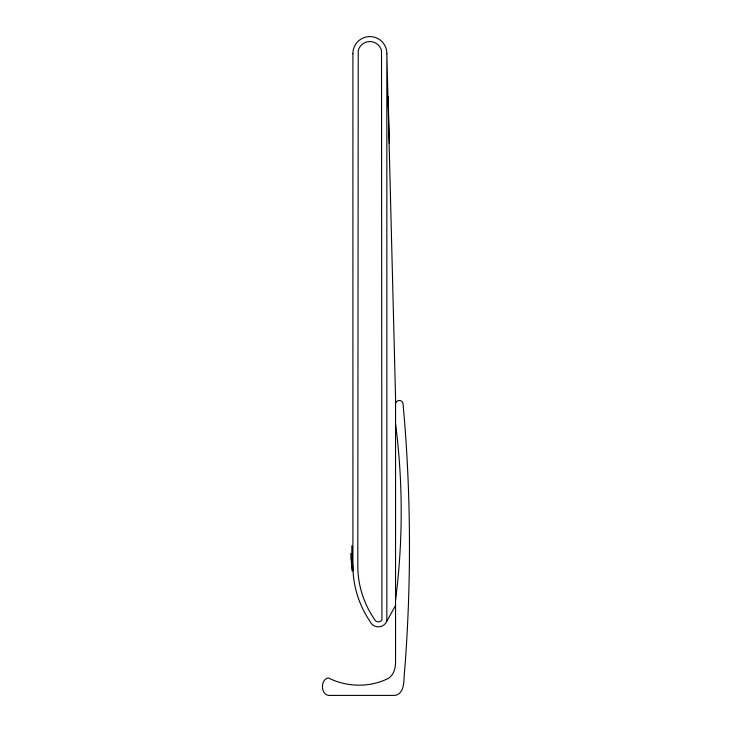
<?xml version="1.0" encoding="UTF-8"?>
<svg xmlns="http://www.w3.org/2000/svg" width="732" height="732" viewBox="0 0 732 732"><rect width="100%" height="100%" fill="white"/><g stroke="black" fill="none" stroke-linecap="round" stroke-linejoin="round"><path stroke-width="1.1" d="M352.916 53.665L352.916 565.854A98.491 98.491 0 0 0 369.87 621.157A9.187 9.187 0 0 0 386.862 621.157L395.545 605.492M351.122 558.077L352.074 558.013M351.186 558.973L351.662 558.937M351.204 559.175L352.156 559.102M351.369 561.471L351.854 561.435M351.433 562.286L352.394 562.222M351.506 563.237L352.467 563.164M351.79 567.09L352.751 567.016M351.799 567.227L352.76 567.154M351.827 567.574L352.787 567.501L351.744 553.484M371.408 614.477L374.811 619.995A4.273 4.273 0 0 0 381.921 619.995L381.509 50.526A12.041 12.041 0 0 0 358.232 50.526L357.802 565.799A93.641 93.641 0 0 0 371.399 614.477M352.842 568.27L353.034 570.814M351.424 555.661L351.982 563.21M352.193 566.001L352.458 569.569M350.784 553.548L352.074 570.887M388.161 96.578L389.351 143.49M386.844 621.148L386.844 53.665L395.545 397.421L395.545 661.948C395.637 667.913 393.88 674.648 388.719 678.189C370.017 687.769 346.959 687.33 328.293 677.878C320.506 679.388 320.506 693.89 328.293 695.4L394.905 695.4C405.72 693.643 403.442 678.006 404.631 670.695A1596.693 1596.693 0 0 0 404.622 422.126L403.094 404.21A3.779 3.779 0 0 0 399.233 400.495A3.779 3.779 0 0 0 395.536 404.384M351.827 545.816L351.827 555.469M352.879 53.665A17.001 17.001 0 0 1 369.88 36.573A17.001 17.001 0 0 1 386.88 53.665M395.545 423.746A689.69 689.69 0 0 1 395.545 600.039"/></g></svg>
